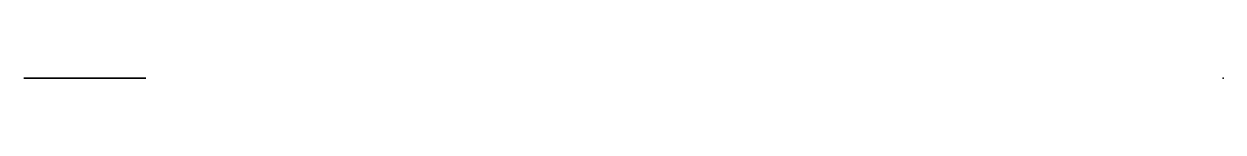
# Model space of a CAD drawing. Header units: centimetres. Extents: x -5.12 to 0, y 0 to 0.
import ezdxf

# ---------------------------------------------------------------- set-up
doc = ezdxf.new("R2010")
doc.units = ezdxf.units.CM
doc.header["$MEASUREMENT"] = 0
doc.layers.add('Container_BottomLeft v1_Sketch1', color=7, linetype='Continuous')

msp = doc.modelspace()

# ---------------------------------------------------------------- linework, layer by layer
at = {"layer": 'Container_BottomLeft v1_Sketch1'}
for p, q in [((-5.121, 0, 4.5149), (-5, 0, 5)), ((-4.721, 0, 4.5149), (-5.121, 0, 4.5149)), ((-5, 0, 5), (-4.6, 0, 5)), ((-4.6, 0, 5), (-4.721, 0, 4.5149))]:
    msp.add_line(p, q, dxfattribs=at)
msp.add_point((0, 0), dxfattribs=at)

doc.saveas('drawing.dxf')
